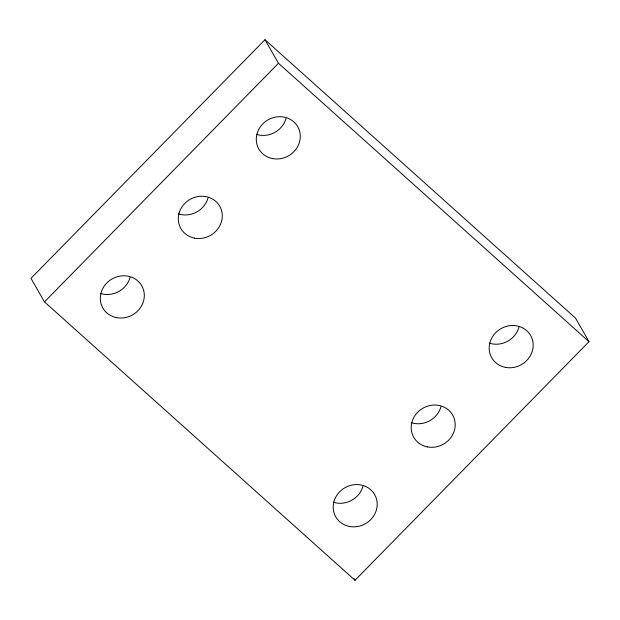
<?xml version="1.0" encoding="UTF-8"?>
<svg xmlns="http://www.w3.org/2000/svg" width="620" height="620" viewBox="0 0 620 620"><rect width="100%" height="100%" fill="white"/><g stroke="black" fill="none" stroke-linecap="round" stroke-linejoin="round"><path stroke-width="0.93" d="M264.98 39.719L31 278.334L44.485 301.886L355.02 580.281L589 341.667L575.515 318.114L264.98 39.719L278.473 63.263L589 341.667M44.485 301.886L278.473 63.263M354.09 578.662L355.02 580.281M362.956 486.266A22.421 20.7 -29.8 0 1 333.289 502.2M440.952 406.728A22.421 20.7 -29.8 0 1 411.285 422.662M518.948 327.19A22.421 20.7 -29.8 0 1 489.273 343.124M286.045 118.389A22.421 20.7 -29.8 0 1 256.378 134.323M208.056 197.927A22.421 20.7 -29.8 0 1 178.382 213.861M130.06 277.466A22.421 20.7 -29.8 0 1 100.394 293.407M349.455 526.45A22.421 20.7 -29.8 0 0 376.472 498.899A22.421 20.7 -29.8 0 0 339.675 491.792A22.421 20.7 -29.8 0 0 349.455 526.45M427.443 446.911A22.421 20.7 -29.8 0 0 454.468 419.36A22.421 20.7 -29.8 0 0 417.663 412.254A22.421 20.7 -29.8 0 0 427.443 446.911M505.439 367.373A22.421 20.7 -29.8 0 0 532.456 339.822A22.421 20.7 -29.8 0 0 495.659 332.715A22.421 20.7 -29.8 0 0 505.439 367.373M272.544 158.573A22.421 20.7 -29.8 0 0 299.561 131.022A22.421 20.7 -29.8 0 0 262.764 123.915A22.421 20.7 -29.8 0 0 272.544 158.573M194.548 238.111A22.421 20.7 -29.8 0 0 221.565 210.56A22.421 20.7 -29.8 0 0 184.768 203.453A22.421 20.7 -29.8 0 0 194.548 238.111M116.552 317.649A22.421 20.7 -29.8 0 0 143.577 290.098A22.421 20.7 -29.8 0 0 106.772 282.999A22.421 20.7 -29.8 0 0 116.552 317.649"/></g></svg>
